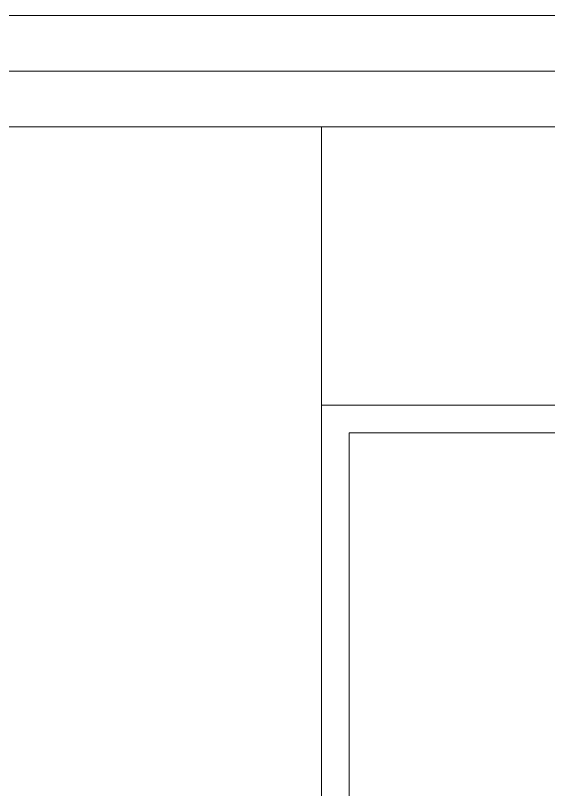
# Model space of a CAD drawing. Extents: x -2050 to 29725, y -1777 to 6820.
# Drawn here: x 21175.5 to 21213.8, y 2777.4 to 2833 of the extents above; entities that cross this region are included whole.
import ezdxf

# ---------------------------------------------------------------- set-up
doc = ezdxf.new("R2010")
doc.units = 0
doc.header["$LTSCALE"] = 25
doc.header["$MEASUREMENT"] = 0
doc.layers.get('0').update_dxf_attribs({"color": 9, "lineweight": 9})
for name, color, linetype, lineweight in [('00', 9, 'Continuous', 9), ('01', 9, 'Continuous', 9), ('06D', 9, 'Continuous', 9), ('14', 9, 'Continuous', 9), ('33', 9, 'BATTING', 9), ('40B', 9, 'Continuous', 9)]:
    doc.layers.add(name, color=color, linetype=linetype, lineweight=lineweight)
doc.linetypes.add('BATTING', pattern='A,0.0001,-0.1,[134,ltypeshp.shx,S=0.1,R=0,X=-0.1,Y=0],-0.2,[134,ltypeshp.shx,S=0.1,R=180,X=0.1,Y=0],-0.1', length=0.4001)

# ---------------------------------------------------------------- blocks, each defined once
blk = doc.blocks.new('p-kolon_80x80')
blk.add_lwpolyline([(-40, -40), (40, -40), (40, 40), (-40, 40)], close=True)
blk = doc.blocks.new('ÇATI KATI PLANI')
at = {"layer": '00'}
blk.add_lwpolyline([(21197.5, 2825), (21245, 2825), (21245, 2805), (21197.5, 2805)], close=True, dxfattribs=at)
at = {"layer": '06D'}
blk.add_lwpolyline([(21245, 2825), (21245, 2833), (20995, 2833), (20995, 2825)], dxfattribs=at)
at = {"layer": '14'}
blk.add_lwpolyline([(20993, 2819.3), (20993, 2803), (20995, 2803), (21115.5, 2803), (21115.5, 2743), (21199.5, 2743), (21199.5, 2803), (21245, 2803), (21247, 2803), (21247, 2819.3)], dxfattribs=at)
at = {"layer": '33', "ltscale": 0.4}
blk.add_lwpolyline([(20995, 2829), (21245, 2829)], dxfattribs=at)
at = {"layer": '40B'}
blk.add_lwpolyline([(19790, 2617.5), (20097.5, 2617.5), (20105, 2617.5), (20105, 2825), (21877.5, 2825), (21877.5, 2365), (19797.5, 2365), (19790, 2365), (19790, 2617.5)], close=True, dxfattribs=at)
at = {"layer": '01'}
blk.add_blockref('p-kolon_80x80', (21157.5, 2785), dxfattribs=at)

msp = doc.modelspace()

# ---------------------------------------------------------------- block references
msp.add_blockref('ÇATI KATI PLANI', (0, 0))

doc.saveas('drawing.dxf')
